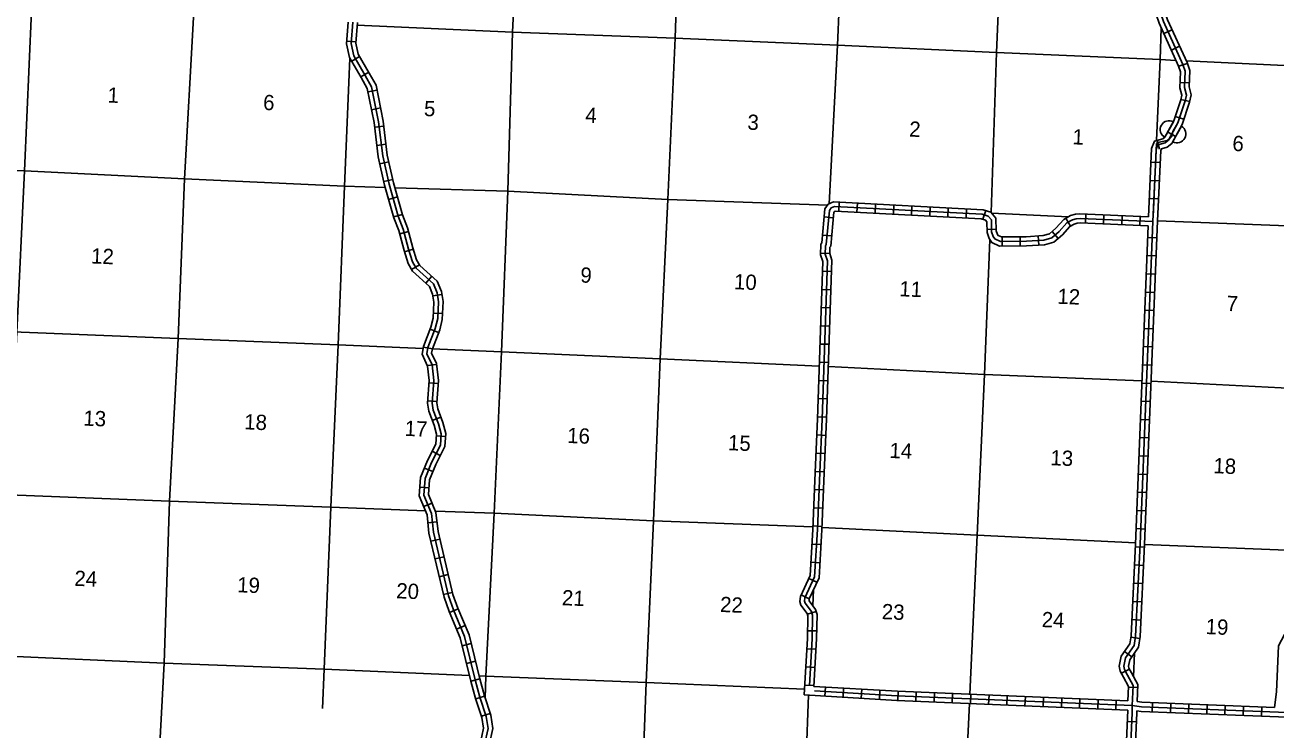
# Model space of a CAD drawing. Extents: x 291208 to 979635, y 15644499 to 16911232.
# Drawn here: x 723803 to 764810, y 16644461 to 16667547 of the extents above; entities that cross this region are included whole.
import ezdxf

# ---------------------------------------------------------------- set-up
doc = ezdxf.new("R2010")
doc.units = 0
for name, color, linetype in [('L13', 7, 'Continuous'), ('L14', 7, 'Continuous'), ('L18', 7, 'Continuous'), ('L8', 7, 'Continuous')]:
    doc.layers.add(name, color=color, linetype=linetype)

msp = doc.modelspace()

# ---------------------------------------------------------------- linework, layer by layer
at = {"layer": 'L13'}
for p, q in [((758013, 16661269), (755488, 16661383)), ((768571, 16660844), (760925, 16661139)), ((765424, 16650341), (760503, 16650537)), ((749654, 16649061), (749629, 16648525)), ((760172, 16646978), (760135, 16646213)), ((749490, 16645599), (749281, 16640560)), ((754760, 16645331), (754529, 16640335))]:
    msp.add_line(p, q, dxfattribs=at)
for points in [[(741140, 16698914), (740912, 16693814), (740708, 16688501), (740404, 16683184), (740277, 16677909), (740041, 16672639), (739787, 16667311), (739629, 16662105), (739427, 16656842), (739182, 16651556), (738910, 16646220), (738885, 16645501)], [(746339, 16698682), (746158, 16693553), (745956, 16688282), (745744, 16682985), (745534, 16677723), (745290, 16672445), (745110, 16667114), (744874, 16661835), (744624, 16656616), (744404, 16651312), (744159, 16646017), (743967, 16640804)], [(725146, 16694323), (724916, 16689179), (724738, 16683881), (724437, 16678656), (724282, 16673315), (724012, 16668013), (723785, 16662768), (723533, 16657490), (723278, 16652162), (723025, 16646884), (722821, 16641563), (722804, 16641058)], [(730452, 16694083), (730255, 16688947), (730036, 16683685), (729760, 16678433), (729528, 16673046), (729326, 16667791), (729032, 16662506), (728822, 16657277), (728543, 16651959), (728365, 16646653), (728078, 16641351), (728064, 16641050)], [(750660, 16671965), (750441, 16666891), (750159, 16661688)], [(755866, 16671751), (755646, 16666648), (755470, 16661411)], [(761532, 16666390), (761011, 16666415), (755646, 16666648), (750441, 16666891), (745110, 16667114), (739787, 16667311), (734694, 16667540)], [(761050, 16667450), (761011, 16666415), (760896, 16663766)], [(734446, 16666454), (734279, 16662270), (734071, 16657074), (733825, 16651754), (733613, 16646450), (733556, 16645168)], [(771369, 16665957), (766232, 16666163), (761869, 16666374)], [(735611, 16662229), (734279, 16662270), (729032, 16662506), (723785, 16662768), (718463, 16662999), (713174, 16663220), (707974, 16663470)], [(750114, 16661649), (744874, 16661835), (739629, 16662105), (735926, 16662219)], [(755433, 16660516), (755250, 16656105), (755015, 16650843), (754774, 16645630)], [(736852, 16656954), (734071, 16657074), (728822, 16657277), (721777, 16657561)], [(749839, 16656374), (744624, 16656616), (739427, 16656842), (737154, 16656941)], [(760416, 16655897), (755250, 16656105), (750138, 16656359)], [(775911, 16655269), (771101, 16655417), (765827, 16655621), (760715, 16655883)], [(736927, 16651639), (733825, 16651754), (728543, 16651959), (723278, 16652162), (718016, 16652449), (712703, 16652688), (707421, 16652892), (702133, 16653164), (697085, 16653351)], [(749632, 16651110), (744404, 16651312), (739182, 16651556), (737256, 16651627)], [(760204, 16650585), (755015, 16650843), (749932, 16651096)], [(738374, 16646243), (733613, 16646450), (728365, 16646653), (723025, 16646884), (717772, 16647163), (712499, 16647392), (707239, 16647578)], [(749359, 16645792), (744159, 16646017), (738910, 16646220), (738687, 16646230)]]:
    msp.add_lwpolyline(points, dxfattribs=at)
at = {"layer": 'L18'}
for p, q in [((761168, 16663871), (761446, 16664380)), ((761431, 16663728), (761709, 16664237))]:
    msp.add_line(p, q, dxfattribs=at)
for centre, start, end in [((761307, 16664126), 61.3808, 241.3808), ((761570, 16663982), 241.3808, 61.3808)]:
    msp.add_arc(centre, 290, start, end, dxfattribs=at)
at = {"layer": 'L8'}
for p, q in [((761133, 16667269), (761405, 16667393)), ((734651, 16667000), (734354, 16667023)), ((761380, 16666726), (761652, 16666850)), ((734769, 16666515), (734511, 16666364)), ((761620, 16666196), (761902, 16666292)), ((735070, 16665999), (734812, 16665849)), ((735338, 16665418), (735046, 16665360)), ((761666, 16665665), (761964, 16665653)), ((761690, 16665106), (761981, 16665044)), ((735455, 16664833), (735162, 16664775)), ((735561, 16664235), (735265, 16664198)), ((761508, 16664555), (761791, 16664461)), ((760912, 16663769), (760992, 16663482)), ((761261, 16664044), (761523, 16663901)), ((735634, 16663643), (735338, 16663606)), ((735727, 16663069), (735435, 16663004)), ((760713, 16663056), (761011, 16663042)), ((735856, 16662486), (735565, 16662421)), ((760686, 16662460), (760984, 16662446)), ((736010, 16661919), (735723, 16661838)), ((750479, 16661445), (750495, 16661743)), ((751075, 16661414), (751090, 16661712)), ((760658, 16661864), (760956, 16661850)), ((736172, 16661345), (735885, 16661263)), ((751671, 16661383), (751686, 16661681)), ((752267, 16661352), (752282, 16661650)), ((752862, 16661322), (752878, 16661619)), ((753458, 16661291), (753474, 16661589)), ((754054, 16661260), (754069, 16661558)), ((754650, 16661229), (754665, 16661527)), ((755202, 16661185), (755297, 16661468)), ((758561, 16661058), (758574, 16661356)), ((759158, 16661032), (759170, 16661330)), ((759754, 16661006), (759766, 16661304)), ((750297, 16661233), (750000, 16661261)), ((758071, 16660958), (757924, 16661218)), ((760350, 16660980), (760363, 16661279)), ((760503, 16650537), (760925, 16661139)), ((736376, 16660782), (736088, 16660705)), ((750242, 16660639), (749945, 16660666)), ((755337, 16660855), (755636, 16660863)), ((755833, 16660309), (755830, 16660608)), ((756429, 16660315), (756427, 16660613)), ((757033, 16660342), (757014, 16660640)), ((757671, 16660559), (757477, 16660786)), ((760604, 16660592), (760902, 16660580)), ((736530, 16660211), (736244, 16660125)), ((750179, 16660060), (749881, 16660072)), ((736732, 16659691), (736475, 16659541)), ((760580, 16659996), (760878, 16659984)), ((737137, 16659319), (736937, 16659098)), ((750241, 16659477), (749943, 16659487)), ((760556, 16659400), (760854, 16659388)), ((750222, 16658880), (749923, 16658890)), ((737468, 16658727), (737173, 16658681)), ((760532, 16658804), (760830, 16658792)), ((737489, 16658104), (737191, 16658116)), ((750202, 16658284), (749904, 16658294)), ((760509, 16658208), (760807, 16658196)), ((750182, 16657688), (749884, 16657698)), ((760485, 16657612), (760783, 16657600)), ((737361, 16657475), (737083, 16657583)), ((737155, 16656948), (736860, 16656997)), ((750162, 16657091), (749864, 16657101)), ((760461, 16657016), (760759, 16657004)), ((737293, 16656434), (736997, 16656398)), ((750142, 16656495), (749844, 16656505)), ((760437, 16656419), (760735, 16656408)), ((737350, 16655812), (737052, 16655834)), ((750122, 16655899), (749824, 16655909)), ((760414, 16655823), (760712, 16655811)), ((737305, 16655217), (737007, 16655239)), ((750102, 16655303), (749804, 16655313)), ((760390, 16655227), (760688, 16655215)), ((737432, 16654708), (737154, 16654601)), ((750082, 16654706), (749784, 16654716)), ((760366, 16654631), (760664, 16654619)), ((737588, 16654072), (737290, 16654091)), ((750056, 16654109), (749758, 16654122)), ((760342, 16654035), (760641, 16654023)), ((737416, 16653450), (737151, 16653586)), ((750030, 16653513), (749732, 16653526)), ((760319, 16653439), (760617, 16653427)), ((737170, 16652922), (736893, 16653034)), ((750003, 16652917), (749705, 16652930)), ((760295, 16652843), (760593, 16652831)), ((737043, 16652394), (736746, 16652416)), ((749980, 16652321), (749681, 16652333)), ((737145, 16651892), (736870, 16651778)), ((760271, 16652247), (760569, 16652235)), ((749956, 16651725), (749658, 16651737)), ((760248, 16651650), (760546, 16651639)), ((737306, 16651280), (737010, 16651248)), ((749932, 16651129), (749634, 16651141)), ((760224, 16651054), (760522, 16651042)), ((737400, 16650711), (737109, 16650642)), ((749898, 16650530), (749600, 16650548)), ((760200, 16650463), (760498, 16650448)), ((737536, 16650130), (737246, 16650061)), ((749861, 16649935), (749563, 16649953)), ((760171, 16649864), (760469, 16649849)), ((737673, 16649549), (737382, 16649481)), ((749763, 16649298), (749493, 16649423)), ((760142, 16649268), (760440, 16649253)), ((737809, 16648968), (737519, 16648900)), ((749512, 16648756), (749241, 16648882)), ((760113, 16648672), (760411, 16648657)), ((737996, 16648428), (737721, 16648313)), ((749735, 16648345), (749450, 16648256)), ((738227, 16647878), (737952, 16647763)), ((760085, 16648076), (760383, 16648061)), ((749757, 16647705), (749458, 16647710)), ((760051, 16647495), (760346, 16647451)), ((738425, 16647293), (738135, 16647221)), ((749733, 16647103), (749435, 16647120)), ((759842, 16647027), (760086, 16646856)), ((738567, 16646713), (738277, 16646642)), ((738709, 16646137), (738420, 16646060)), ((749699, 16646507), (749402, 16646524)), ((759741, 16646317), (760006, 16646454)), ((749666, 16645912), (749368, 16645929)), ((750025, 16645569), (750042, 16645867)), ((750621, 16645534), (750638, 16645832)), ((751216, 16645499), (751233, 16645797)), ((751812, 16645465), (751829, 16645762)), ((752410, 16645430), (752422, 16645728)), ((759975, 16645859), (760273, 16645847)), ((738861, 16645569), (738578, 16645475)), ((753006, 16645405), (753018, 16645703)), ((753602, 16645380), (753614, 16645678)), ((754198, 16645355), (754210, 16645653)), ((754794, 16645330), (754806, 16645628)), ((755390, 16645305), (755403, 16645603)), ((755986, 16645280), (755999, 16645578)), ((756582, 16645255), (756595, 16645553)), ((757178, 16645230), (757191, 16645528)), ((757774, 16645205), (757787, 16645503)), ((758370, 16645180), (758383, 16645478)), ((758966, 16645155), (758979, 16645453)), ((759562, 16645130), (759575, 16645428)), ((760753, 16645056), (760765, 16645354)), ((761349, 16645033), (761361, 16645331)), ((761945, 16645009), (761957, 16645307)), ((739049, 16645003), (738766, 16644909)), ((762541, 16644985), (762553, 16645283)), ((763137, 16644962), (763149, 16645260)), ((763734, 16644938), (763745, 16645236)), ((764330, 16644914), (764342, 16645212)), ((760236, 16644725), (759938, 16644738))]:
    msp.add_line(p, q, dxfattribs=at)
for points in [[(760925, 16661139), (761030, 16663440), (761053, 16663498), (761244, 16663551), (761400, 16663673), (761734, 16664285), (761978, 16665023), (762028, 16665256), (761960, 16665522), (761981, 16666062), (761895, 16666316), (761258, 16667719), (761187, 16667930), (761297, 16670080), (761344, 16671675)], [(760631, 16661268), (760732, 16663505), (760830, 16663747), (761106, 16663824), (761166, 16663871), (761457, 16664405), (761688, 16665102), (761720, 16665250), (761658, 16665490), (761679, 16666018), (761616, 16666205), (760978, 16667609), (760884, 16667889), (760998, 16670092), (761039, 16671520)], [(760780, 16661261), (760881, 16663473), (760942, 16663622), (761175, 16663688), (761283, 16663772), (761596, 16664345), (761833, 16665063), (761874, 16665253), (761809, 16665506), (761830, 16666040), (761755, 16666260), (761118, 16667664), (761036, 16667910), (761147, 16670086), (761189, 16671515)], [(738720, 16644001), (738831, 16644516), (738778, 16644872), (738572, 16645490), (738419, 16646062), (738071, 16647479), (737709, 16648339), (737540, 16648808), (737045, 16650910), (736980, 16651510), (736724, 16652127), (736767, 16652727), (736993, 16653281), (737272, 16653824), (737293, 16654143), (737214, 16654441), (737038, 16654899), (737001, 16655159), (737056, 16655902), (736999, 16656376), (736820, 16656763), (736864, 16657023), (737109, 16657654), (737183, 16657952), (737205, 16658472), (737164, 16658735), (737062, 16658984), (736506, 16659485), (736361, 16659735), (736230, 16660168), (736058, 16660813), (735892, 16661237), (735590, 16662305), (735383, 16663235), (735245, 16664353), (735023, 16665470), (734825, 16665825), (734439, 16666487), (734346, 16666936), (734401, 16667646)], [(738869, 16643981), (738983, 16644511), (738924, 16644907), (738716, 16645533), (738564, 16646099), (738214, 16647526), (737849, 16648393), (737684, 16648851), (737194, 16650935), (737127, 16651548), (736876, 16652151), (736915, 16652693), (737129, 16653219), (737420, 16653783), (737444, 16654158), (737357, 16654487), (737184, 16654937), (737151, 16655164), (737207, 16655906), (737145, 16656418), (736976, 16656784), (737009, 16656983), (737252, 16657608), (737333, 16657931), (737355, 16658481), (737309, 16658775), (737188, 16659073), (736624, 16659581), (736499, 16659795), (736374, 16660209), (736201, 16660860), (736034, 16661285), (735736, 16662341), (735531, 16663260), (735394, 16664377), (735165, 16665523), (734955, 16665899), (734581, 16666541), (734497, 16666946), (734551, 16667637)], [(738869, 16643981), (738983, 16644511), (738924, 16644907), (738716, 16645533), (738564, 16646099), (738214, 16647526), (737849, 16648393), (737684, 16648851), (737194, 16650935), (737127, 16651548), (736876, 16652151), (736915, 16652693), (737129, 16653219), (737420, 16653783), (737444, 16654158), (737357, 16654487), (737184, 16654937), (737151, 16655164), (737207, 16655906), (737145, 16656418), (736976, 16656784), (737009, 16656983), (737252, 16657608), (737333, 16657931), (737355, 16658481), (737309, 16658775), (737188, 16659073), (736624, 16659581), (736499, 16659795), (736374, 16660209), (736201, 16660860), (736034, 16661285), (735736, 16662341), (735531, 16663260), (735394, 16664377), (735165, 16665523), (734955, 16665899), (734581, 16666541), (734497, 16666946), (734551, 16667637)], [(739018, 16643962), (739135, 16644507), (739071, 16644941), (738860, 16645577), (738709, 16646137), (738357, 16647573), (737988, 16648448), (737828, 16648894), (737342, 16650960), (737274, 16651585), (737028, 16652176), (737063, 16652658), (737266, 16653156), (737568, 16653742), (737595, 16654173), (737500, 16654534), (737330, 16654976), (737302, 16655169), (737358, 16655909), (737291, 16656459), (737132, 16656805), (737155, 16656943), (737396, 16657563), (737482, 16657909), (737506, 16658490), (737455, 16658816), (737314, 16659161), (736742, 16659677), (736638, 16659855), (736518, 16660250), (736343, 16660907), (736177, 16661332), (735881, 16662378), (735679, 16663286), (735542, 16664401), (735308, 16665575), (735086, 16665974), (734723, 16666596), (734649, 16666955), (734701, 16667628)], [(760101, 16645257), (760127, 16645916), (759940, 16646257), (759847, 16646436), (759826, 16646546), (759879, 16646819), (760162, 16647226), (760208, 16647533), (760353, 16650543), (760773, 16661111), (760892, 16663663), (760935, 16663703), (761238, 16663766), (761341, 16663837), (761394, 16663894), (761434, 16664059), (761596, 16664345), (761833, 16665063), (761874, 16665253), (761809, 16665506), (761830, 16666040), (761755, 16666260), (761118, 16667664)], [(749349, 16645607), (749453, 16647451), (749466, 16648200), (749444, 16648271), (749239, 16648546), (749198, 16648668), (749218, 16648833), (749536, 16649518), (749629, 16651030), (749703, 16652897), (749781, 16654648), (749953, 16659801), (749878, 16660022), (749892, 16660366), (749921, 16660411), (750024, 16661531), (750135, 16661677), (750305, 16661754), (755206, 16661500), (755462, 16661414), (755627, 16661221), (755638, 16660806), (755677, 16660692), (755698, 16660659), (755809, 16660608), (756624, 16660616), (757173, 16660651), (757388, 16660710), (757598, 16660890), (757861, 16661183), (758077, 16661305), (758234, 16661351), (758385, 16661365), (760631, 16661268)], [(749517, 16645920), (749603, 16647446), (749617, 16648222), (749580, 16648340), (749374, 16648616), (749374, 16648616), (749351, 16648684), (749364, 16648792), (749684, 16649481), (749779, 16651023), (749853, 16652891), (749931, 16654642), (750104, 16659823), (750029, 16660044), (750040, 16660319), (750067, 16660360), (750170, 16661475), (750231, 16661556), (750333, 16661602), (750333, 16661602), (755177, 16661351), (755375, 16661284), (755479, 16661163), (755489, 16660779), (755541, 16660626), (755596, 16660541), (755777, 16660458), (756629, 16660466), (757199, 16660502), (757460, 16660575), (757703, 16660783), (757956, 16661065), (758136, 16661166), (758262, 16661203), (758388, 16661215), (760773, 16661111)], [(749665, 16645889), (749753, 16647440), (749767, 16648244), (749715, 16648410), (749508, 16648686), (749504, 16648699), (749510, 16648750), (749832, 16649443), (749928, 16651015), (750003, 16652885), (750081, 16654636), (750255, 16659846), (750180, 16660065), (750188, 16660271), (750213, 16660309), (750315, 16661418), (750328, 16661435), (750362, 16661450), (755149, 16661202), (755288, 16661155), (755330, 16661106), (755339, 16660752), (755405, 16660560), (755494, 16660422), (755745, 16660308), (756634, 16660316), (757224, 16660353), (757533, 16660439), (757808, 16660675), (758051, 16660946), (758194, 16661027), (758291, 16661055), (758392, 16661064), (760618, 16660968)], [(759957, 16645413), (759975, 16645880), (759808, 16646187), (759703, 16646387), (759673, 16646546), (759737, 16646879), (760019, 16647283), (760058, 16647548), (760203, 16650550), (760618, 16660968)], [(760256, 16645389), (760278, 16645951), (760072, 16646328), (759990, 16646486), (759979, 16646546), (760020, 16646760), (760305, 16647169), (760357, 16647518), (760503, 16650537)], [(764763, 16645196), (764822, 16645710), (764891, 16647215), (765089, 16647583), (765300, 16647945), (765393, 16648514), (765437, 16649610), (765424, 16650341)], [(759957, 16645413), (752402, 16645730), (749665, 16645889)], [(778643, 16644521), (778076, 16644541), (765371, 16645022), (764896, 16645041), (760400, 16645220), (760101, 16645257), (752394, 16645580), (749685, 16645738)], [(759953, 16645113), (752386, 16645430), (749349, 16645607)], [(764763, 16645196), (760412, 16645369), (760256, 16645389)], [(759756, 16640713), (759761, 16640876), (759776, 16641087), (759953, 16645113)], [(759926, 16641078), (760100, 16645023), (760101, 16645257)], [(760056, 16640704), (760060, 16640860), (760076, 16641069), (760250, 16645019), (760250, 16645087)], [(765215, 16644878), (764890, 16644891), (760388, 16645070), (760250, 16645087)]]:
    msp.add_lwpolyline(points, dxfattribs=at)

# ---------------------------------------------------------------- texts
at = {"layer": 'L14'}
for s, p in [('1', (726501, 16665010)), ('6', (731600, 16664768)), ('5', (736873, 16664568)), ('4', (742163, 16664352)), ('3', (747476, 16664121)), ('2', (752779, 16663895)), ('1', (758131, 16663642)), ('6', (763373, 16663426)), ('12', (725961, 16659741)), ('9', (741999, 16659116)), ('10', (747035, 16658897)), ('11', (752454, 16658666)), ('12', (757636, 16658420)), ('7', (763184, 16658184)), ('13', (725707, 16654430)), ('18', (730980, 16654309)), ('17', (736240, 16654094)), ('16', (741568, 16653862)), ('15', (746839, 16653625)), ('14', (752132, 16653370)), ('13', (757408, 16653133)), ('18', (762750, 16652872)), ('24', (725413, 16649183)), ('19', (730750, 16648972)), ('20', (735964, 16648775)), ('21', (741396, 16648548)), ('22', (746579, 16648327)), ('23', (751880, 16648093)), ('24', (757123, 16647832)), ('19', (762497, 16647603))]:
    msp.add_text(s, height=500, rotation=357.5571, dxfattribs=at).set_placement(p)

doc.saveas('drawing.dxf')
